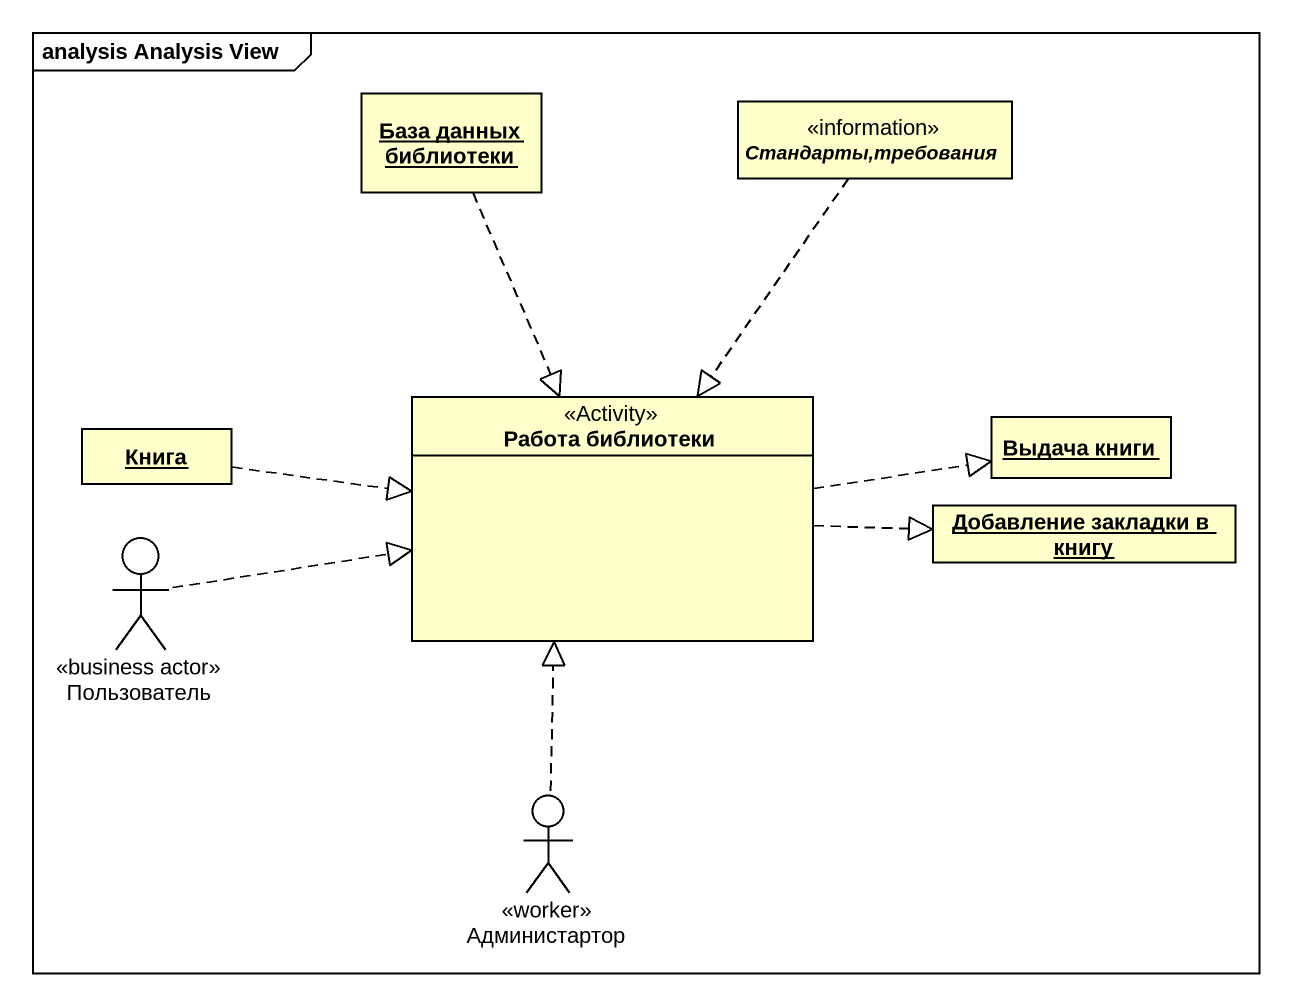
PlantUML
@startuml
mainframe analysis Analysis View
allowmixing
hide circle
hide empty members
object "База данных библиотеки" as База_данных_библиотеки
abstract class "Стандарты,требования" as Стандарты_требования <<information>>
object Книга
class "Работа библиотеки" as Работа_библиотеки <<Activity>>
object "Выдача книги" as Выдача_книги
actor Пользователь <<business actor>>
object "Добавление закладки в книгу" as Добавление_закладки_в_книгу
actor Администартор <<worker>>
База_данных_библиотеки ..|> Работа_библиотеки
Стандарты_требования ..|> Работа_библиотеки
Книга .right.|> Работа_библиотеки
Работа_библиотеки .right.|> Выдача_книги
Работа_библиотеки .right.|> Добавление_закладки_в_книгу
Пользователь .right.|> Работа_библиотеки
Администартор .up.|> Работа_библиотеки
@enduml
